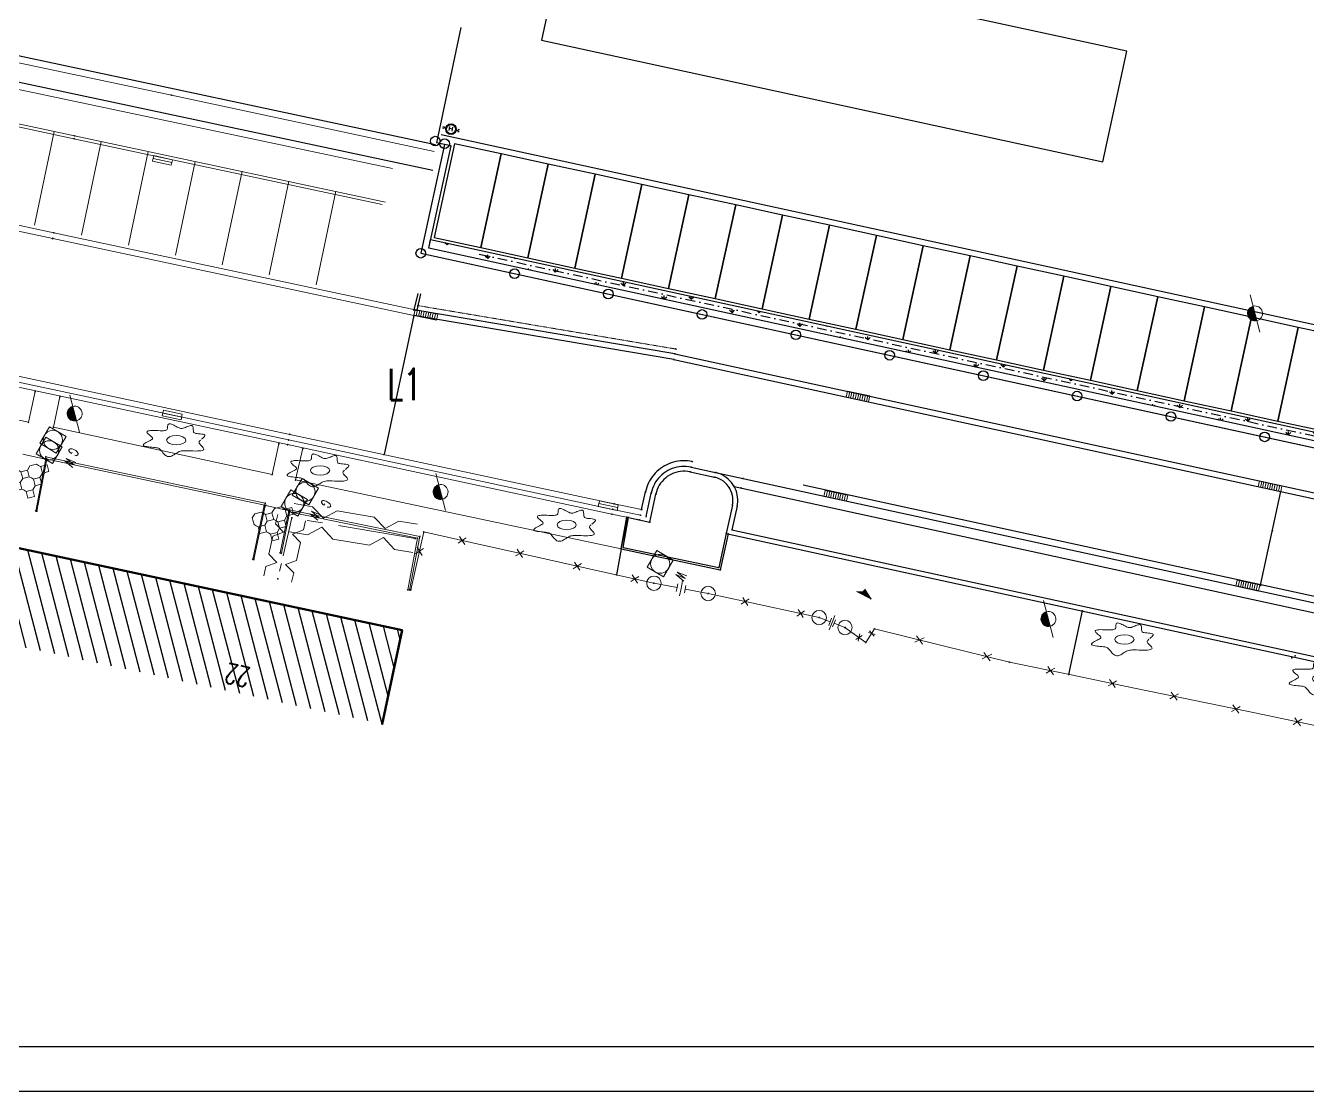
# Model space of a CAD drawing. Header units: millimetres. Extents: x 3476 to 38328, y 1439 to 26921.
# Drawn here: x 10207 to 16885, y 1439 to 6992 of the extents above; entities that cross this region are included whole.
import ezdxf

# ---------------------------------------------------------------- set-up
doc = ezdxf.new("R2010")
doc.units = ezdxf.units.MM
doc.header["$LTSCALE"] = 100
doc.header["$MEASUREMENT"] = 0
doc.linetypes.add('DASHDOT', pattern=[1, 0.5, -0.25, 0, -0.25])
doc.linetypes.add('DOT', pattern=[0.055, 0.03, -0.025])
doc.layers.get('0').update_dxf_attribs({"linetype": 'CONTINUOUS'})
for name, color, linetype in [('--W-AFSLUITING', 5, 'CONTINUOUS'), ('--W-GOOT', 4, 'CONTINUOUS'), ('--W-GROEN-HAAG-Z', 2, 'CONTINUOUS'), ('--W-GROEN-Z', 1, 'CONTINUOUS'), ('--W-GROEN-ZA', 1, 'CONTINUOUS'), ('--W-HYDRANT', 4, 'CONTINUOUS'), ('--W-OT-JUGR', 7, 'CONTINUOUS'), ('--W-OT-SLOK', 7, 'CONTINUOUS'), ('--W-OT-WEG1', 7, 'CONTINUOUS'), ('--W-OT-WEG2', 7, 'CONTINUOUS'), ('--W-PARKEERVAK', 2, 'CONTINUOUS'), ('--WE-GRONDK-BUITENV', 3, 'DASHDOT'), ('BT-AFSL', 7, 'CONTINUOUS'), ('BT-BEPL', 7, 'CONTINUOUS'), ('BT-GEBO1', 7, 'CONTINUOUS'), ('BT-GEBO2', 7, 'CONTINUOUS'), ('BT-KAPA', 7, 'CONTINUOUS'), ('BT-WEG1', 7, 'CONTINUOUS'), ('BT-WEG2', 7, 'CONTINUOUS'), ('G-PARKEERVAK-GEMEENTE', 1, 'CONTINUOUS'), ('L-VELDDATA', 7, 'CONTINUOUS'), ('m_white', 7, 'CONTINUOUS'), ('R-TXT-35', 2, 'CONTINUOUS')]:
    doc.layers.add(name, color=color, linetype=linetype)
doc.styles.add('ROMANS', font='romans', dxfattribs={"width": 0.7})
doc.styles.get("Standard").update_dxf_attribs({"font": 'romans.shx', "width": 0.7, "height": 62.5})

# ---------------------------------------------------------------- blocks, each defined once
blk = doc.blocks.new('BEPLANTINGEN_LOOFBOOM')
at = {"color": 0, "lineweight": 20}
for p, q in [((-0.23, 1.32), (-0.18, 1.395)), ((-0.18, 1.395), (-0.125, 1.475)), ((-0.125, 1.475), (-0.075, 1.55)), ((-0.075, 1.55), (-0.02, 1.62)), ((-0.02, 1.62), (0.035, 1.68)), ((0.035, 1.68), (0.09, 1.72)), ((0.09, 1.72), (0.145, 1.74)), ((0.145, 1.74), (0.2, 1.74)), ((0.2, 1.74), (0.255, 1.72)), ((0.255, 1.72), (0.315, 1.68)), ((0.315, 1.68), (0.37, 1.62)), ((0.37, 1.62), (0.43, 1.535)), ((0.43, 1.535), (0.49, 1.435)), ((0.49, 1.435), (0.545, 1.33)), ((-1.255, 0.96), (-1.225, 1.015)), ((-1.255, 0.895), (-1.255, 0.96)), ((-1.245, 0.815), (-1.255, 0.895)), ((-1.215, 0.735), (-1.245, 0.815)), ((-1.225, 1.015), (-1.16, 1.055)), ((-1.19, 0.655), (-1.215, 0.735)), ((-1.16, 1.055), (-1.075, 1.075)), ((-1.075, 1.075), (-0.975, 1.085)), ((-0.975, 1.085), (-0.865, 1.09)), ((-0.865, 1.09), (-0.75, 1.09)), ((-0.65, 1.09), (-0.565, 1.095)), ((-0.565, 1.095), (-0.495, 1.105)), ((-0.495, 1.105), (-0.43, 1.13)), ((-0.43, 1.13), (-0.375, 1.16)), ((-0.375, 1.16), (-0.33, 1.2)), ((-0.33, 1.2), (-0.28, 1.255)), ((-0.28, 1.255), (-0.23, 1.32)), ((0.545, 1.33), (0.6, 1.22)), ((0.6, 1.22), (0.655, 1.11)), ((0.655, 1.11), (0.705, 1.015)), ((0.705, 1.015), (0.755, 0.935)), ((0.755, 0.935), (0.8, 0.87)), ((0.8, 0.87), (0.845, 0.82)), ((0.845, 0.82), (0.9, 0.78)), ((0.9, 0.78), (0.96, 0.75)), ((0.96, 0.75), (1.035, 0.73)), ((1.035, 0.73), (1.12, 0.715)), ((1.12, 0.715), (1.215, 0.705)), ((1.215, 0.705), (1.31, 0.69)), ((1.31, 0.69), (1.41, 0.68)), ((1.41, 0.68), (1.5, 0.665)), ((-1.73, -0.015), (-1.685, 0.025)), ((-1.685, 0.025), (-1.625, 0.07)), ((-1.625, 0.07), (-1.555, 0.115)), ((-1.555, 0.115), (-1.475, 0.165)), ((-1.475, 0.165), (-1.4, 0.215)), ((-1.4, 0.215), (-1.325, 0.26)), ((-1.325, 0.26), (-1.26, 0.305)), ((-1.26, 0.305), (-1.21, 0.345)), ((-1.21, 0.345), (-1.175, 0.385)), ((-1.16, 0.585), (-1.19, 0.655)), ((-1.175, 0.385), (-1.15, 0.425)), ((-1.145, 0.525), (-1.16, 0.585)), ((-1.15, 0.425), (-1.145, 0.47)), ((-1.145, 0.47), (-1.145, 0.525)), ((1.495, 0.075), (1.42, -0.015)), ((1.565, 0.165), (1.495, 0.075)), ((1.5, 0.665), (1.575, 0.645)), ((1.625, 0.255), (1.565, 0.165)), ((1.575, 0.645), (1.635, 0.615)), ((1.675, 0.34), (1.625, 0.255)), ((1.635, 0.615), (1.68, 0.58)), ((1.705, 0.415), (1.675, 0.34)), ((1.68, 0.58), (1.705, 0.535)), ((1.705, 0.535), (1.715, 0.48)), ((1.715, 0.48), (1.705, 0.415)), ((-1.765, -0.085), (-1.755, -0.055)), ((-1.755, -0.12), (-1.765, -0.085)), ((-1.755, -0.055), (-1.73, -0.015)), ((-1.73, -0.15), (-1.755, -0.12)), ((-1.69, -0.175), (-1.73, -0.15)), ((-1.635, -0.205), (-1.69, -0.175)), ((-1.57, -0.23), (-1.635, -0.205)), ((-1.495, -0.255), (-1.57, -0.23)), ((-1.425, -0.28), (-1.495, -0.255)), ((-1.355, -0.31), (-1.425, -0.28)), ((-1.295, -0.335), (-1.355, -0.31)), ((-1.25, -0.365), (-1.295, -0.335)), ((-1.265, -0.75), (-1.24, -0.665)), ((-1.22, -0.395), (-1.25, -0.365)), ((-1.24, -0.665), (-1.215, -0.59)), ((-1.205, -0.43), (-1.22, -0.395)), ((-1.215, -0.59), (-1.205, -0.525)), ((-1.2, -0.475), (-1.205, -0.43)), ((-1.205, -0.525), (-1.2, -0.475)), ((1.205, -0.365), (1.2, -0.42)), ((1.2, -0.42), (1.205, -0.48)), ((1.22, -0.31), (1.205, -0.365)), ((1.205, -0.48), (1.225, -0.55)), ((1.25, -0.25), (1.22, -0.31)), ((1.225, -0.55), (1.25, -0.625)), ((1.295, -0.185), (1.25, -0.25)), ((1.25, -0.625), (1.28, -0.71)), ((1.355, -0.105), (1.295, -0.185)), ((1.42, -0.015), (1.355, -0.105)), ((-1.35, -1.075), (-1.34, -1.005)), ((-1.35, -1.135), (-1.35, -1.075)), ((-1.34, -1.175), (-1.35, -1.135)), ((-1.34, -1.005), (-1.32, -0.925)), ((-1.315, -1.2), (-1.34, -1.175)), ((-1.32, -0.925), (-1.295, -0.84)), ((-1.285, -1.215), (-1.315, -1.2)), ((-1.295, -0.84), (-1.265, -0.75)), ((-1.24, -1.215), (-1.285, -1.215)), ((-1.185, -1.2), (-1.24, -1.215)), ((-1.125, -1.17), (-1.185, -1.2)), ((-1.055, -1.135), (-1.125, -1.17)), ((-0.985, -1.095), (-1.055, -1.135)), ((-0.915, -1.055), (-0.985, -1.095)), ((-0.845, -1.02), (-0.915, -1.055)), ((-0.78, -1), (-0.845, -1.02)), ((-0.72, -0.985), (-0.78, -1)), ((-0.67, -0.99), (-0.72, -0.985)), ((-0.625, -1.01), (-0.67, -0.99)), ((-0.58, -1.04), (-0.625, -1.01)), ((-0.54, -1.09), (-0.58, -1.04)), ((-0.5, -1.155), (-0.54, -1.09)), ((-0.455, -1.235), (-0.5, -1.155)), ((-0.41, -1.325), (-0.455, -1.235)), ((-0.365, -1.42), (-0.41, -1.325)), ((0.305, -1.335), (0.26, -1.41)), ((0.345, -1.265), (0.305, -1.335)), ((0.385, -1.21), (0.345, -1.265)), ((0.425, -1.175), (0.385, -1.21)), ((0.465, -1.15), (0.425, -1.175)), ((0.51, -1.135), (0.465, -1.15)), ((0.565, -1.135), (0.51, -1.135)), ((0.635, -1.145), (0.565, -1.135)), ((0.71, -1.16), (0.635, -1.145)), ((0.8, -1.18), (0.71, -1.16)), ((0.895, -1.2), (0.8, -1.18)), ((0.99, -1.225), (0.895, -1.2)), ((1.08, -1.24), (0.99, -1.225)), ((1.16, -1.245), (1.08, -1.24)), ((1.23, -1.245), (1.16, -1.245)), ((1.285, -1.23), (1.23, -1.245)), ((1.28, -0.71), (1.31, -0.8)), ((1.33, -1.205), (1.285, -1.23)), ((1.31, -0.8), (1.34, -0.89)), ((1.36, -1.165), (1.33, -1.205)), ((1.34, -0.89), (1.36, -0.975)), ((1.36, -0.975), (1.375, -1.05)), ((1.375, -1.115), (1.36, -1.165)), ((1.375, -1.05), (1.375, -1.115)), ((-0.315, -1.515), (-0.365, -1.42)), ((-0.27, -1.6), (-0.315, -1.515)), ((-0.22, -1.675), (-0.27, -1.6)), ((-0.17, -1.725), (-0.22, -1.675)), ((-0.12, -1.76), (-0.17, -1.725)), ((-0.075, -1.78), (-0.12, -1.76)), ((-0.025, -1.775), (-0.075, -1.78)), ((0.025, -1.75), (-0.025, -1.775)), ((0.075, -1.71), (0.025, -1.75)), ((0.12, -1.65), (0.075, -1.71)), ((0.17, -1.575), (0.12, -1.65)), ((0.215, -1.495), (0.17, -1.575)), ((0.26, -1.41), (0.215, -1.495))]:
    blk.add_line(p, q, dxfattribs=at)
blk.add_circle((0, 0), 0.5, dxfattribs=at)
at = {"flags": 1}
for tag, p in [('POINTNUMBER', (0, 0)), ('COMMENT', (0, -1.25))]:
    blk.add_attdef(tag, p, '', height=1, dxfattribs=at)
blk = doc.blocks.new('INVISIBLE')
at = {"color": 0, "lineweight": 9}
for p, q in [((-0.0375, 0), (0.0375, 0)), ((0, -0.0375), (0, 0.0375))]:
    blk.add_line(p, q, dxfattribs=at)
at = {"flags": 1}
for tag, p in [('POINTNUMBER', (0, 0)), ('COMMENT', (0, -1.25))]:
    blk.add_attdef(tag, p, '', height=1, dxfattribs=at)
blk = doc.blocks.new('WEGEN_STRAATKOLK')
at = {"color": 0, "lineweight": 20}
for p, q in [((-0.5, 0.15), (0.5, 0.15)), ((-0.5, -0.15), (-0.5, 0.15)), ((-0.5, 0), (0.5, 0)), ((0.5, -0.15), (0.5, 0.15)), ((-0.5, -0.15), (0.5, -0.15))]:
    blk.add_line(p, q, dxfattribs=at)
at = {"flags": 1}
for tag, p in [('POINTNUMBER', (0, 0)), ('COMMENT', (0, -1.25))]:
    blk.add_attdef(tag, p, '', height=1, dxfattribs=at)
blk = doc.blocks.new('PALEN_VERLICHTING')
h = blk.add_hatch(color=0)
edge = h.paths.add_edge_path()
edge.add_line((-0.275, -0.275), (0.275, 0.275))
edge.add_arc((0, 0), 0.389, -135, 45, ccw=False)
at = {"color": 0, "lineweight": 20}
blk.add_line((-0.705, -0.705), (0.71, 0.705), dxfattribs=at)
for start, end in [(45, 225), (225, 45)]:
    blk.add_arc((0, 0), 0.389, start, end, dxfattribs=at)
at = {"flags": 1}
for tag, p in [('POINTNUMBER', (0, 0)), ('COMMENT', (0, -1.25))]:
    blk.add_attdef(tag, p, '', height=1, dxfattribs=at)
blk = doc.blocks.new('STRMEUB_STRAATKAP_G')
at = {"color": 0, "lineweight": 20}
for p, q in [((-0.5, -0.5), (-0.5, 0.5)), ((-0.5, 0.5), (0.5, 0.5)), ((0.5, -0.5), (0.5, 0.5)), ((-0.5, -0.5), (0.5, -0.5))]:
    blk.add_line(p, q, dxfattribs=at)
blk.add_circle((0, 0), 0.5, dxfattribs=at)
at = {"color": 0, "insert": (0, 1.25), "char_height": 0.525, "width": 0.80566, "attachment_point": 5}
blk.add_mtext('\\Ftxt.shx|b0;G', dxfattribs=at)
at = {"flags": 1}
for tag, p in [('POINTNUMBER', (0, 0)), ('COMMENT', (0, -1.25))]:
    blk.add_attdef(tag, p, '', height=1, dxfattribs=at)
blk = doc.blocks.new('STRMEUB_STRAATKAP_W')
at = {"color": 0, "lineweight": 20}
for p, q in [((-0.5, -0.5), (-0.5, 0.5)), ((-0.5, 0.5), (0.5, 0.5)), ((0.5, -0.5), (0.5, 0.5)), ((-0.5, -0.5), (0.5, -0.5))]:
    blk.add_line(p, q, dxfattribs=at)
blk.add_circle((0, 0), 0.5, dxfattribs=at)
at = {"color": 0, "insert": (0, 1.25), "char_height": 0.525, "width": 0.91553, "attachment_point": 5}
blk.add_mtext('\\Ftxt.shx|b0;W', dxfattribs=at)
at = {"flags": 1}
for tag, p in [('POINTNUMBER', (0, 0)), ('COMMENT', (0, -1.25))]:
    blk.add_attdef(tag, p, '', height=1, dxfattribs=at)
blk = doc.blocks.new('VERHARDING_SIERTEGELS')
at = {"color": 0, "lineweight": 20}
for p, q in [((-1, 0.5), (-0.75, 0.75)), ((-0.75, 0.75), (-0.5, 0.5)), ((-0.25, 0.5), (0, 0.75)), ((0, 0.75), (0.25, 0.5)), ((0.5, 0.5), (0.75, 0.75)), ((0.75, 0.75), (1, 0.5)), ((-1, 0.5), (-0.75, 0.245)), ((-0.75, 0.25), (-0.5, 0.5)), ((-0.75, 0.125), (-0.75, 0.25)), ((-0.75, 0), (-0.75, 0.125)), ((-0.75, 0), (-0.5, -0.25)), ((-0.5, 0.5), (-0.25, 0.5)), ((-0.25, 0.5), (0, 0.245)), ((-0.25, -0.25), (0, 0)), ((0, 0.25), (0.25, 0.5)), ((0, 0.125), (0, 0.25)), ((0, 0), (0, 0.125)), ((0, 0), (0.25, -0.25)), ((0.25, 0.5), (0.5, 0.5)), ((0.5, 0.5), (0.75, 0.245)), ((0.5, -0.25), (0.75, 0)), ((0.75, 0.25), (1, 0.5)), ((0.75, 0.125), (0.75, 0.25)), ((0.75, 0), (0.75, 0.125)), ((0.75, 0), (1, -0.25)), ((-0.5, -0.25), (-0.25, -0.25)), ((-0.25, -0.25), (0, -0.505)), ((0, -0.5), (0.25, -0.25)), ((0, -0.625), (0, -0.5)), ((0, -0.75), (0, -0.625)), ((0.25, -0.25), (0.5, -0.25)), ((0.5, -0.25), (0.75, -0.505)), ((0.75, -0.5), (1, -0.25)), ((0.75, -0.625), (0.75, -0.5)), ((0.75, -0.75), (0.75, -0.625)), ((0, -0.75), (0.25, -1)), ((0.25, -1), (0.5, -1)), ((0.5, -1), (0.75, -0.75))]:
    blk.add_line(p, q, dxfattribs=at)
at = {"flags": 1}
for tag, p in [('POINTNUMBER', (0, 0)), ('COMMENT', (0, -1.25))]:
    blk.add_attdef(tag, p, '', height=1, dxfattribs=at)
blk = doc.blocks.new('AFSLUITING_POORT')
at = {"color": 0, "lineweight": 5}
for p, q in [((0, 0), (1.7, 0)), ((1.7, 0), (1.7, 0.2)), ((1.7, 0), (1.7, -0.2)), ((2, 0), (2, 0.4)), ((2, 0), (2, -0.4)), ((2.3, 0), (2.3, 0.2)), ((2.3, 0), (4, 0)), ((2.3, 0), (2.3, -0.2))]:
    blk.add_line(p, q, dxfattribs=at)
blk = doc.blocks.new('OT_WEG_STRAATKOLK')
at = {"color": 0, "lineweight": 20}
for p, q in [((-1, 0.24), (1, 0.24)), ((-1, 0.24), (-1, -0.22)), ((-0.8, 0.24), (-0.8, -0.22)), ((-0.6, 0.24), (-0.6, -0.22)), ((-0.4, 0.24), (-0.4, -0.22)), ((-0.2, 0.24), (-0.2, -0.22)), ((0, 0.24), (0, -0.22)), ((0.2, 0.24), (0.2, -0.22)), ((0.4, 0.24), (0.4, -0.22)), ((0.6, 0.24), (0.6, -0.22)), ((0.8, 0.24), (0.8, -0.22)), ((1, 0.24), (1, -0.22)), ((-1, -0.22), (1, -0.22))]:
    blk.add_line(p, q, dxfattribs=at)
at = {"flags": 1}
for tag, p in [('POINTNUMBER', (0, 0)), ('COMMENT', (0, -1.25))]:
    blk.add_attdef(tag, p, '', height=1, dxfattribs=at)
blk = doc.blocks.new('AFSLUITING_HOUTPRIKKEL')
at = {"color": 0, "lineweight": 5}
blk.add_line((0, 0), (3, 0), dxfattribs=at)
at = {"color": 0, "lineweight": 20}
for q in [(0.825, 0.175), (0.825, -0.175), (1.175, 0.175), (1.175, -0.175)]:
    blk.add_line((1, 0), q, dxfattribs=at)
blk = doc.blocks.new('AFSLUITING_HAAG')
at = {"color": 0, "lineweight": 5}
for p, q in [((0, 0.735), (0.74, 0.735)), ((0.74, 0.735), (1.25, 0.225)), ((1.25, 0.225), (1.76, 0.735)), ((1.76, 0.735), (3.24, 0.735)), ((3.24, 0.735), (3.75, 0.225)), ((3.75, 0.225), (4.26, 0.735)), ((4.26, 0.735), (5, 0.735)), ((0, 0), (3.11, 0)), ((3.75, 0), (4.375, 0)), ((0.75, -0.75), (1.25, -0.25)), ((1.25, -0.25), (1.75, -0.75)), ((3.25, -0.75), (3.75, -0.25)), ((3.75, -0.25), (4.25, -0.75)), ((0, -0.75), (0.75, -0.75)), ((1.75, -0.75), (3.25, -0.75)), ((4.25, -0.75), (5, -0.75))]:
    blk.add_line(p, q, dxfattribs=at)
blk = doc.blocks.new('CIRCLE')
at = {"color": 0, "lineweight": 20}
blk.add_circle((0, 0), 0.375, dxfattribs=at)
at = {"flags": 1}
for tag, p in [('POINTNUMBER', (0, 0)), ('COMMENT', (0, -1.25))]:
    blk.add_attdef(tag, p, '', height=1, dxfattribs=at)
blk = doc.blocks.new('ARROW')
blk.add_hatch(color=0).paths.add_polyline_path([(0, 0), (-1.05, -0.25), (-0.9, 0), (-1.05, 0.25)])
at = {"color": 0, "lineweight": 9}
for p, q in [((-1.05, 0.25), (0, 0)), ((0, 0), (-1.05, -0.25))]:
    blk.add_line(p, q, dxfattribs=at)
at = {"flags": 1}
for tag, p in [('POINTNUMBER', (0, 0)), ('COMMENT', (0, -1.25))]:
    blk.add_attdef(tag, p, '', height=1, dxfattribs=at)

msp = doc.modelspace()

# ---------------------------------------------------------------- hatches: boundary and pattern name
at = {"layer": '--W-GROEN-ZA'}
h = msp.add_hatch(dxfattribs=at)
h.set_pattern_fill('GRASS', color=256, scale=100, style=0)
h.set_pattern_definition([(90, (-82915.385, 48275.82), (-70.71068, 70.71068), [18.75, -122.67136]), (45, (-82915.39, 48275.82), (-70.71068, 70.71068), [18.75, -81.25]), (135, (-82915.39, 48275.82), (-70.71068, -70.71068), [18.75, -81.25])])
edge = h.paths.add_edge_path()
edge.add_line((17814.74, 5294.9), (17671.67, 4624.52))
edge.add_line((17671.67, 4624.52), (17537.46, 4659.17))
edge.add_line((17537.46, 4659.17), (17654.38, 5196.34))
edge.add_line((17654.38, 5196.34), (17620.18, 5203.79))
edge.add_line((17620.18, 5203.79), (17510.71, 4700.81))
edge.add_line((17510.71, 4700.81), (12307.53, 5833.32))
edge.add_line((12307.53, 5833.32), (12317.1, 5877.29))
edge.add_line((12317.1, 5877.29), (17476.31, 4754.35))
edge.add_line((17476.31, 4754.35), (17585.19, 5254.63))
edge.add_arc((17668.94, 5239.55), 85.09, 77.746857, 169.788351, ccw=False)
edge.add_line((17687, 5322.7), (17814.74, 5294.9))
at = {"layer": 'BT-GEBO2'}
h = msp.add_hatch(dxfattribs=at)
h.set_pattern_fill('_VERTICAAL', color=256, scale=100, angle=-120.3716, style=0, pattern_type=0)
h.set_pattern_definition([(284.6284, (20030.515, 51681.626), (65.5377, 17.105985), [])])
h.paths.add_polyline_path([(12064.86, 3353.09), (12169.32, 3842.06), (7398.2, 4861.27), (4384.47, 5509.82), (4279.11, 5021.05)])

# ---------------------------------------------------------------- linework, layer by layer
at = {"layer": '--W-AFSLUITING'}
for p, q in [((12473.89, 6983.01), (12347.28, 6382.43)), ((12389.24, 6373.29), (12265.88, 5806.56)), ((12389.24, 6373.29), (12347.28, 6382.43)), ((12265.88, 5806.56), (17537.46, 4659.17))]:
    msp.add_line(p, q, dxfattribs=at)
for centre in [(12341.16, 6390.66), (12389.92, 6377.3), (12265.88, 5806.56), (12754.45, 5700.22), (13243.01, 5593.89), (13731.57, 5487.55), (14220.13, 5381.21), (14708.69, 5274.87), (15197.25, 5168.53), (15685.81, 5062.19), (16174.37, 4955.85), (16662.94, 4849.51)]:
    msp.add_circle(centre, 25, dxfattribs=at)
at = {"layer": '--W-GOOT'}
msp.add_line((17551.64, 5295.72), (12371.41, 6423.23), dxfattribs=at)
at = {"layer": '--W-GROEN-HAAG-Z'}
msp.add_lwpolyline([(17654.38, 5196.34), (17620.18, 5203.79), (17510.71, 4700.81), (12307.53, 5833.32), (12423.44, 6365.85), (12389.24, 6373.29), (12265.88, 5806.56), (17537.46, 4659.17)], close=True, dxfattribs=at)
at = {"layer": '--W-GROEN-Z'}
msp.add_lwpolyline([(17814.74, 5294.9), (17671.67, 4624.52), (17537.46, 4659.17), (17654.38, 5196.34), (17620.18, 5203.79), (17510.71, 4700.81), (12307.53, 5833.32), (12317.1, 5877.29), (17476.31, 4754.35), (17585.19, 5254.63, -0.4246885), (17687, 5322.7)], format="xyb", close=True, dxfattribs=at)
at = {"layer": '--W-HYDRANT'}
for p, q in [((12386.23, 6456.08), (12379.72, 6457.39)), ((12381.56, 6466.58), (12388.07, 6465.28)), ((12388.07, 6465.28), (12386.23, 6456.08)), ((12396.7, 6458.7), (12387.75, 6460.59)), ((12413.74, 6446.4), (12417.9, 6467.06)), ((12431.03, 6453.59), (12415.21, 6456.77)), ((12429.33, 6443.26), (12433.5, 6463.92)), ((12450.45, 6447.87), (12459.43, 6446.15)), ((12460.95, 6450.6), (12459.08, 6441.41)), ((12459.08, 6441.41), (12465.59, 6440.09)), ((12467.45, 6449.28), (12460.95, 6450.6))]:
    msp.add_line(p, q, dxfattribs=at)
for radius in [27.41, 25.68, 23.79]:
    msp.add_circle((12423.49, 6452.88), radius, dxfattribs=at)
at = {"layer": '--W-OT-WEG1', "linetype": 'Continuous', "lineweight": 25}
for p, q in [((12249.84, 5597.46), (12230.48, 5511.74)), ((12264.47, 5594.16), (12245.3, 5509.25)), ((12230, 5481.4), (12075.11, 4757.62)), ((13584.06, 5253.31), (12230, 5481.4)), ((13589.75, 5282.78), (12230.48, 5511.74)), ((13589.75, 5282.78), (22268.73, 3393.74)), ((13584.06, 5253.31), (22174.28, 3383.59)), ((13674.23, 4691.28), (13801.23, 4663.64)), ((13668.91, 4666.85), (13795.91, 4639.21)), ((13801.23, 4663.64), (17113.88, 3942.61)), ((13416.75, 4470.54), (13436.54, 4563.13)), ((13439.87, 4435.19), (13465.88, 4556.86)), ((13459.04, 4405.26), (13490.33, 4551.63)), ((13898.78, 4591.23), (17154.57, 3882.59)), ((14257.59, 4599.73), (25500.55, 2152.62)), ((16641.47, 4076.14), (16747.81, 4564.7)), ((13889.62, 4493.36), (13857.71, 4346.79)), ((13914.04, 4488.05), (13887.46, 4365.9)), ((13309.58, 4266.04), (13338.99, 4430.92)), ((13321.12, 4273.82), (13348.83, 4429.16)), ((13348.83, 4429.16), (13459.04, 4405.26)), ((13857.71, 4346.79), (13818.9, 4168.47)), ((13867.49, 4344.67), (13826.56, 4156.63)), ((13857.71, 4346.79), (17050.59, 3651.84)), ((13887.46, 4365.9), (17055.91, 3676.27)), ((13309.58, 4266.04), (13285.38, 4130.41)), ((13309.58, 4266.04), (13826.56, 4156.63)), ((13321.12, 4273.82), (13818.9, 4168.47)), ((15642.1, 3611.91), (15714.11, 3942.74))]:
    msp.add_line(p, q, dxfattribs=at)
at = {"layer": '--W-OT-WEG1', "linetype": 'DOT', "lineweight": 20}
msp.add_line((12250.81, 5533.67), (13594.49, 5307.33), dxfattribs=at)
at = {"layer": '--W-OT-WEG1', "linetype": 'Continuous', "lineweight": 25}
for points in [[(13680.61, 4720.59, -39.88), (13668.41, 4722.86, -39.88), (13656.09, 4724.39, -39.89), (13643.7, 4725.17, -39.89), (13631.29, 4725.2, -39.9), (13618.9, 4724.48, -39.9), (13606.57, 4723.01, -39.91), (13594.36, 4720.79, -39.91), (13582.3, 4717.84, -39.92), (13570.45, 4714.17, -39.93), (13558.83, 4709.79, -39.93), (13547.51, 4704.71, -39.94), (13536.51, 4698.95, -39.94), (13525.88, 4692.54, -39.95), (13515.66, 4685.5, -39.95), (13505.88, 4677.85, -39.96), (13496.58, 4669.63, -39.97), (13487.8, 4660.86, -39.97), (13479.57, 4651.57, -39.98), (13471.91, 4641.8, -39.98), (13464.86, 4631.58, -39.99), (13458.44, 4620.96, -39.99), (13452.67, 4609.97, -40), (13447.58, 4598.65, -40), (13443.19, 4587.04, -40.01), (13439.5, 4575.18, -40.01), (13436.54, 4563.13, -40.02), (13436.54, 4563.13, -40.02)], [(13674.23, 4691.28, -39.88), (13661.91, 4693.5, -39.88), (13649.46, 4694.84, -39.89), (13636.94, 4695.28, -39.9), (13624.43, 4694.83, -39.9), (13611.98, 4693.48, -39.91), (13599.66, 4691.25, -39.91), (13587.53, 4688.14, -39.92), (13575.65, 4684.17, -39.93), (13564.09, 4679.36, -39.93), (13552.9, 4673.74, -39.94), (13542.14, 4667.33, -39.95), (13531.87, 4660.17, -39.95), (13522.14, 4652.3, -39.96), (13512.99, 4643.74, -39.97), (13504.48, 4634.56, -39.97), (13496.65, 4624.79, -39.98), (13489.53, 4614.48, -39.99), (13483.17, 4603.7, -39.99), (13477.6, 4592.48, -40), (13472.85, 4580.9, -40), (13468.93, 4569, -40.01), (13465.88, 4556.86, -40.02), (13465.88, 4556.86, -40.02)], [(13668.91, 4666.85, -39.73), (13656.67, 4668.99, -39.74), (13644.3, 4670.1, -39.75), (13631.87, 4670.19, -39.75), (13619.48, 4669.25, -39.76), (13607.21, 4667.29, -39.77), (13595.14, 4664.32, -39.78), (13583.36, 4660.36, -39.78), (13571.95, 4655.44, -39.79), (13560.99, 4649.59, -39.8), (13550.54, 4642.85, -39.81), (13540.7, 4635.27, -39.81), (13531.51, 4626.9, -39.82), (13523.04, 4617.8, -39.83), (13515.36, 4608.04, -39.84), (13508.52, 4597.67, -39.85), (13502.55, 4586.76, -39.85), (13497.51, 4575.4, -39.86), (13493.43, 4563.67, -39.86), (13490.33, 4551.63, -39.87), (13490.33, 4551.63, -39.87)], [(13889.62, 4493.36, -42.39), (13891.68, 4506.02, -42.24), (13892.42, 4518.83, -42.08), (13891.81, 4531.65, -41.91), (13889.86, 4544.33, -41.73), (13886.6, 4556.74, -41.53), (13882.06, 4568.74, -41.34), (13876.3, 4580.2, -41.14), (13869.36, 4591, -40.94), (13861.33, 4601.01, -40.74), (13852.31, 4610.13, -40.54), (13842.37, 4618.25, -40.35), (13831.65, 4625.29, -40.17), (13820.24, 4631.17, -39.99), (13808.29, 4635.83, -39.83), (13795.91, 4639.21, -39.68), (13795.91, 4639.21, -39.68)], [(13898.78, 4591.23, -41.84), (13892.23, 4601.9, -41.7), (13884.8, 4611.97, -41.56), (13876.55, 4621.38, -41.41), (13867.52, 4630.06, -41.26), (13857.8, 4637.94, -41.1), (13847.44, 4644.96, -40.95), (13836.52, 4651.09, -40.8), (13825.13, 4656.26, -40.65), (13813.33, 4660.46, -40.51), (13801.23, 4663.64, -40.37), (13801.23, 4663.64, -40.37)], [(13914.04, 4488.05, -43.08), (13916.1, 4499.71, -42.94), (13917.21, 4511.5, -42.81), (13917.37, 4523.34, -42.67), (13916.58, 4535.16, -42.53), (13914.85, 4546.87, -42.39), (13912.18, 4558.41, -42.25), (13908.6, 4569.7, -42.11), (13904.12, 4580.66, -41.97), (13898.78, 4591.23, -41.84), (13898.78, 4591.23, -41.84)]]:
    msp.add_polyline3d(points, dxfattribs=at)
at = {"layer": '--W-PARKEERVAK'}
for points in [[(12685.56, 6324.15), (12441.28, 6377.32), (12334.95, 5888.76), (12579.23, 5835.59)], [(12929.85, 6270.98), (12685.56, 6324.15), (12579.23, 5835.59), (12823.51, 5782.42)], [(13174.13, 6217.81), (12929.85, 6270.98), (12823.51, 5782.42), (13067.79, 5729.25)], [(13418.41, 6164.64), (13174.13, 6217.81), (13067.79, 5729.25), (13312.07, 5676.08)], [(13662.69, 6111.47), (13418.41, 6164.64), (13312.07, 5676.08), (13556.35, 5622.91)], [(13906.97, 6058.3), (13662.69, 6111.47), (13556.35, 5622.91), (13800.63, 5569.74)], [(14151.25, 6005.13), (13906.97, 6058.3), (13800.63, 5569.74), (14044.91, 5516.57)], [(14395.53, 5951.96), (14151.25, 6005.13), (14044.91, 5516.57), (14289.19, 5463.4)], [(14639.81, 5898.79), (14395.53, 5951.96), (14289.19, 5463.4), (14533.47, 5410.23)], [(14884.09, 5845.62), (14639.81, 5898.79), (14533.47, 5410.23), (14777.75, 5357.06)], [(15128.37, 5792.45), (14884.09, 5845.62), (14777.75, 5357.06), (15022.03, 5303.89)], [(15372.65, 5739.28), (15128.37, 5792.45), (15022.03, 5303.89), (15266.31, 5250.72)], [(15616.93, 5686.12), (15372.65, 5739.28), (15266.31, 5250.72), (15510.59, 5197.55)], [(15861.21, 5632.95), (15616.93, 5686.12), (15510.59, 5197.55), (15754.87, 5144.38)], [(16105.49, 5579.78), (15861.21, 5632.95), (15754.87, 5144.38), (15999.15, 5091.22)], [(16349.77, 5526.61), (16105.49, 5579.78), (15999.15, 5091.22), (16243.44, 5038.05)], [(16594.05, 5473.44), (16349.77, 5526.61), (16243.44, 5038.05), (16487.72, 4984.88)], [(16838.34, 5420.27), (16594.05, 5473.44), (16487.72, 4984.88), (16732, 4931.71)], [(17082.62, 5367.1), (16838.34, 5420.27), (16732, 4931.71), (16976.28, 4878.54)]]:
    msp.add_lwpolyline(points, close=True, dxfattribs=at)
at = {"layer": '--WE-GRONDK-BUITENV'}
msp.add_line((12569.97, 5801.78), (17402.87, 4749.87), dxfattribs=at)
for p, q in [((30039.89, 1671.75), (3666.42, 1671.75)), ((38328.29, 1439.25), (3476.1, 1439.25))]:
    msp.add_line(p, q)
at = {"layer": 'BT-AFSL'}
msp.add_line((7026.68, 7505.28), (12342.89, 6373.11), dxfattribs=at)
at = {"layer": 'BT-GEBO1', "linetype": 'Continuous', "lineweight": 50}
for q in [(7398.2, 4861.27), (12064.86, 3353.09)]:
    msp.add_line((12169.32, 3842.06), q, dxfattribs=at)
at = {"layer": 'BT-WEG1', "lineweight": 9}
for p, q in [((10966.59, 6629.64), (8514.82, 7150.72)), ((10458.84, 6403.21), (7986.19, 6929.49)), ((10461.97, 6417.88), (7989.35, 6944.15)), ((9438.52, 6814.44), (12119.21, 6247.21)), ((12335.26, 6337.34), (10966.59, 6629.64)), ((12082.25, 6071.9), (10461.97, 6417.88)), ((12064.48, 6060.35), (10458.84, 6403.21)), ((9021.54, 5354.3), (11572.17, 4809)), ((9026.77, 5378.74), (11577.4, 4833.45)), ((9033.05, 5408.08), (11583.67, 4862.79)), ((9086.82, 5169.45), (10221.15, 4925.56)), ((10221.15, 4925.56), (10256.14, 5086.5)), ((10385.84, 5058.69), (10352.65, 4899.52)), ((10352.65, 4899.52), (11492.18, 4653.22)), ((11492.18, 4653.22), (11526.09, 4813.68)), ((11572.17, 4809), (13261.75, 4447.43)), ((11577.4, 4833.45), (13266.97, 4471.87)), ((11583.67, 4862.79), (13273.25, 4501.21)), ((10192.68, 4760.26), (10308.37, 4732.62)), ((11455.05, 4504.01), (10312.69, 4745.59)), ((11651.49, 4789.92), (11613.91, 4624.91)), ((10311.79, 4735.2), (10259.56, 4463.32)), ((10317.68, 4734.07), (10265.45, 4462.19)), ((11452.98, 4494.23), (10310.62, 4735.81)), ((11613.91, 4624.91), (13309.58, 4266.04)), ((11390.16, 4211.52), (11449.82, 4491.84)), ((11396.03, 4210.27), (11455.69, 4490.59)), ((11458.77, 4492.07), (11581.4, 4464.46)), ((13273.25, 4501.21), (13415.97, 4470.7)), ((11577.72, 4463.52), (11533.51, 4245.27)), ((11583.6, 4462.33), (11539.39, 4244.08)), ((12249.32, 4322.16), (11578.41, 4459.16)), ((12261, 4329.98), (11580.42, 4468.96)), ((13261.75, 4447.43), (13405.25, 4416.75)), ((13266.97, 4471.87), (13410.12, 4441.28)), ((13309.58, 4266.04), (13344.18, 4429.73)), ((12197.7, 4052.86), (12249.32, 4322.16)), ((12207.52, 4050.98), (12261, 4329.98))]:
    msp.add_line(p, q, dxfattribs=at)
at = {"layer": 'BT-WEG1', "linetype": 'Continuous', "lineweight": 9}
for p, q in [((10354.41, 5912.58), (7881.77, 6438.85)), ((10348.17, 5883.24), (7875.52, 6409.51)), ((12230, 5481.4), (10347.82, 5883.31)), ((12236.27, 5510.74), (10354.09, 5912.65))]:
    msp.add_line(p, q, dxfattribs=at)
at = {"layer": 'BT-WEG1', "linetype": 'Continuous', "lineweight": 5}
for p, q in [((10312.69, 4745.59), (10310.62, 4735.81)), ((10311.79, 4735.2), (10317.68, 4734.07)), ((11455.69, 4490.59), (11449.82, 4491.84)), ((11455.05, 4504.01), (11452.98, 4494.23)), ((10259.56, 4463.32), (10265.45, 4462.19)), ((11577.72, 4463.52), (11583.6, 4462.33)), ((11580.42, 4468.96), (11578.41, 4459.16)), ((11396.03, 4210.27), (11390.16, 4211.52)), ((11533.51, 4245.27), (11539.39, 4244.08)), ((12207.52, 4050.98), (12197.7, 4052.86))]:
    msp.add_line(p, q, dxfattribs=at)
at = {"layer": 'G-PARKEERVAK-GEMEENTE', "lineweight": 9}
for p, q in [((10356.04, 6439.96), (10253.15, 5951.99)), ((10600.67, 6388.38), (10497.78, 5900.41)), ((10845.29, 6336.8), (10742.4, 5848.83)), ((11089.91, 6285.23), (10987.02, 5797.25)), ((11334.53, 6233.65), (11231.64, 5745.67)), ((11579.15, 6182.07), (11476.26, 5694.09)), ((11823.77, 6130.49), (11720.88, 5642.51))]:
    msp.add_line(p, q, dxfattribs=at)
at = {"layer": 'L-VELDDATA', "linetype": 'Continuous'}
msp.add_line((4934.62, 7812.32), (12328.84, 6238.91), dxfattribs=at)
at = {"layer": 'm_white'}
msp.add_lwpolyline([(12894.21, 6916.09), (15819.87, 6282.31), (15944.73, 6858.69), (13019.07, 7492.48)], close=True, dxfattribs=at)

# ---------------------------------------------------------------- block references
at = {"layer": '--W-OT-JUGR', "lineweight": 9, "xscale": 100, "yscale": 100, "zscale": 100, "rotation": 239.6284}
msp.add_blockref('INVISIBLE', (12370.49, 6392.47), dxfattribs=at)
at = {"layer": '--W-OT-SLOK', "lineweight": 9, "xscale": 60.00000238419338, "yscale": 69.9999988079071, "zscale": 100, "rotation": 167.9583618021229}
for p in [(12292.15, 5486.09), (14544.39, 5060.33), (16691.21, 4592.73), (14428.53, 4542.83), (16575.34, 4075.23)]:
    msp.add_blockref('OT_WEG_STRAATKOLK', p, dxfattribs=at)
at = {"layer": '--W-OT-WEG1', "lineweight": 9, "xscale": 100, "yscale": 100, "zscale": 100, "rotation": 239.6284}
for p in [(12230.48, 5511.74, -45.16), (12245.3, 5509.25, -45.09), (12250.81, 5533.67, -35.84), (13589.75, 5282.78, -40.94), (13594.49, 5307.33, -40.94), (13584.06, 5253.31, -40.94), (12075.11, 4757.62, -40.53), (13674.23, 4691.28, -39.88), (13680.61, 4720.59, -39.88), (13668.91, 4666.85, -39.73), (13795.91, 4639.21, -39.68), (13801.23, 4663.64, -40.37), (13945.43, 4632.25, -39.86), (13436.54, 4563.13, -40.02), (13465.88, 4556.86, -40.02), (13490.33, 4551.63, -39.87), (13898.78, 4591.23, -41.84), (13934.8, 4583.39, -40.95), (16747.81, 4564.7, -40.5), (13889.62, 4493.36, -42.39), (13914.04, 4488.05, -43.08), (13338.99, 4430.92, -40.5), (13348.83, 4429.16, -40.5), (13439.87, 4435.19, -40.21), (13459.04, 4405.26, -39.89), (13857.71, 4346.79, -45.77), (13867.49, 4344.67, -45.77), (13887.46, 4365.9, -45.8), (13321.12, 4273.82, -33.52), (13818.9, 4168.47, -33.52), (13826.56, 4156.63, -33.52), (13285.38, 4130.41, -34.22), (16641.47, 4076.14, -47.69), (15714.11, 3942.74, -47.79), (16804.53, 3697.8, -39.26), (16822.38, 3709.27, -54.86), (15642.1, 3611.91, -38.39)]:
    msp.add_blockref('INVISIBLE', p, dxfattribs=at)
at = {"layer": '--W-OT-WEG2', "lineweight": 9, "extrusion": (0, 0.862764, -0.505606), "xscale": 100, "yscale": 100.0000000000001, "zscale": 99.99999999999991, "rotation": 59.62840000000001}
for p in [(-13548.04, 2346.54, 4004.13), (-16703.22, 2204.36, 3761.52), (-14611.43, 2025.46, 3456.23)]:
    msp.add_blockref('INVISIBLE', p, dxfattribs=at)
at = {"layer": '--W-OT-WEG2', "lineweight": 9, "extrusion": (0, -0.872438, -0.488725), "xscale": 100.0000000000003, "yscale": 99.99999999999982, "zscale": 99.9999999999997, "rotation": 59.62840000000011}
msp.add_blockref('ARROW', (14611.43, -1957.83, -3494.99), dxfattribs=at)
at = {"layer": 'BT-AFSL', "lineweight": 9, "yscale": 100, "zscale": 100}
for name, p, xscale, rotation in [('AFSLUITING_HAAG', (12236.34, 4320.02), 130.3685746604612, 170.4849366850418), ('AFSLUITING_HAAG', (11593.47, 4427.77), 65.25125701089577, 257.2199230724596), ('INVISIBLE', (11593.47, 4427.77), 100, 239.6284), ('AFSLUITING_HOUTPRIKKEL', (12282.05, 4354.02), 102.9150494730485, 257.273654714193), ('INVISIBLE', (12282.05, 4354.02), 100, 239.6284), ('INVISIBLE', (12236.34, 4320.02), 100, 239.6284), ('INVISIBLE', (11521.3, 4109.6), 100, 239.6284), ('CIRCLE', (13480.8, 4086.96), 100, 239.6284), ('AFSLUITING_POORT', (13763.45, 4033.48), 71.91623515715487, 169.2843233355664), ('INVISIBLE', (13480.74, 4086.87), 100, 239.6284), ('CIRCLE', (13763.45, 4033.48), 100, 239.6284), ('INVISIBLE', (12214.04, 4052.86), 100, 239.6284), ('INVISIBLE', (13763.51, 4033.57), 100, 239.6284), ('CIRCLE', (14341.7, 3908.02), 100, 239.6284), ('AFSLUITING_POORT', (14476.22, 3856.43), 36.01767227864948, 159.017391274513), ('INVISIBLE', (14341.71, 3908.01), 100, 239.6284), ('CIRCLE', (14476.22, 3856.43), 100, 239.6284), ('AFSLUITING_HOUTPRIKKEL', (14585.46, 3778.38), 44.73119840901408, 144.5347990748921), ('INVISIBLE', (14476.17, 3856.24), 100, 239.6284), ('AFSLUITING_HOUTPRIKKEL', (14630.24, 3848.86), 27.83474654568249, 237.572703631484), ('INVISIBLE', (14630.24, 3848.86), 100, 239.6284), ('INVISIBLE', (14585.46, 3778.38), 100, 239.6284), ('INVISIBLE', (15333.05, 3675.95), 100, 239.6284)]:
    msp.add_blockref(name, p, dxfattribs=dict(at, xscale=xscale, rotation=rotation))
at = {"layer": 'BT-AFSL', "lineweight": 9, "yscale": 100, "zscale": 100, "row_count": 1, "row_spacing": 0}
for p, xscale, rotation, column_count, column_spacing in [((13480.74, 4086.87), 102.3416427671555, 167.4358382087124, 4, 307.0249282997892), ((14341.71, 3908.01), 98.61307820300048, 167.7490324823574, 2, 295.8392346081332), ((15333.05, 3675.95), 120.6287473423474, 166.1780927943102, 2, 361.8862420274731), ((16941.82, 3342.58), 109.5294715111266, 168.2928365264297, 5, 328.5884145324552)]:
    msp.add_blockref('AFSLUITING_HOUTPRIKKEL', p, dxfattribs=dict(at, xscale=xscale, rotation=rotation, column_count=column_count, column_spacing=column_spacing))
at = {"layer": 'BT-BEPL', "lineweight": 9, "extrusion": (0, 0.872438, 0.488725), "yscale": 100.0000000000001}
for p, xscale, zscale, rotation in [((-10991.38, -2388.46, 4200.62), 99.99999999999982, 100.0000000000001, 59.62839999999994), ((-11741.35, -2314.04, 4062.3), 100.0000000000002, 100.0000000000001, 59.62840000000005), ((-13025.96, -2167.37, 3818.46), 100.0000000000002, 100.0000000000001, 59.62840000000005), ((-15932.19, -1873.8, 3299.32), 100.0000000000003, 99.9999999999999, 59.62840000000008), ((-16962.13, -1753.97, 3131.07), 100.0000000000003, 99.9999999999999, 59.62840000000008)]:
    msp.add_blockref('BEPLANTINGEN_LOOFBOOM', p, dxfattribs=dict(at, xscale=xscale, zscale=zscale, rotation=rotation))
at = {"layer": 'BT-GEBO1', "lineweight": 9, "xscale": 100, "yscale": 100, "zscale": 100, "rotation": 239.6284}
for p in [(12169.32, 3842.06), (12064.86, 3353.09)]:
    msp.add_blockref('INVISIBLE', p, dxfattribs=at)
at = {"layer": 'BT-KAPA', "lineweight": 9, "xscale": 100, "yscale": 100, "zscale": 100, "rotation": 239.6284}
for name, p in [('PALEN_VERLICHTING', (16612.77, 5492.87)), ('PALEN_VERLICHTING', (10462.15, 4970.8)), ('STRMEUB_STRAATKAP_G', (10348.83, 4833.97)), ('STRMEUB_STRAATKAP_W', (10329.57, 4779.56)), ('STRMEUB_STRAATKAP_G', (11664.86, 4564.12)), ('PALEN_VERLICHTING', (12368.94, 4562.39)), ('STRMEUB_STRAATKAP_W', (11606.7, 4504.92)), ('STRMEUB_STRAATKAP_W', (13513.33, 4188.55)), ('PALEN_VERLICHTING', (15536.16, 3900.51))]:
    msp.add_blockref(name, p, dxfattribs=at)
at = {"layer": 'BT-WEG1', "lineweight": 9, "xscale": 100, "yscale": 100, "zscale": 100}
for name, p, rotation in [('INVISIBLE', (10966.59, 6629.64), 239.6284), ('INVISIBLE', (10461.97, 6417.88), 239.6284), ('INVISIBLE', (10458.84, 6403.21), 239.6284), ('WEGEN_STRAATKOLK', (10920.17, 6289.77), 167.8124043511147), ('INVISIBLE', (10347.82, 5883.31), 239.6284), ('INVISIBLE', (10348.17, 5883.24), 239.6284), ('INVISIBLE', (10354.09, 5912.65), 239.6284), ('INVISIBLE', (10354.41, 5912.58), 239.6284), ('INVISIBLE', (12230, 5481.4), 239.6284), ('INVISIBLE', (12236.27, 5510.74), 239.6284), ('INVISIBLE', (10256.14, 5086.5), 239.6284), ('INVISIBLE', (10385.84, 5058.69), 239.6284), ('WEGEN_STRAATKOLK', (10971.21, 4963.2), 347.9324974687609), ('INVISIBLE', (10221.15, 4925.56), 239.6284), ('INVISIBLE', (10352.65, 4899.52), 239.6284), ('INVISIBLE', (11526.09, 4813.68), 239.6284), ('INVISIBLE', (11572.17, 4809), 239.6284), ('INVISIBLE', (11577.4, 4833.45), 239.6284), ('INVISIBLE', (11583.67, 4862.79), 239.6284), ('INVISIBLE', (10312.69, 4745.59), 239.6284), ('INVISIBLE', (11651.49, 4789.92), 239.6284), ('INVISIBLE', (10308.37, 4732.62), 239.6284), ('INVISIBLE', (10310.62, 4735.81), 239.6284), ('INVISIBLE', (10311.79, 4735.2), 239.6284), ('INVISIBLE', (10317.68, 4734.07), 239.6284), ('INVISIBLE', (11492.18, 4653.22), 239.6284), ('INVISIBLE', (11613.91, 4624.91), 239.6284), ('INVISIBLE', (11449.82, 4491.84), 239.6284), ('INVISIBLE', (11452.98, 4494.23), 239.6284), ('INVISIBLE', (11455.05, 4504.01), 239.6284), ('INVISIBLE', (11455.69, 4490.59), 239.6284), ('INVISIBLE', (11458.77, 4492.07), 239.6284), ('WEGEN_STRAATKOLK', (13242.73, 4491.55), 347.9206366896169), ('INVISIBLE', (13266.97, 4471.87), 239.6284), ('INVISIBLE', (13273.25, 4501.21), 239.6284), ('INVISIBLE', (13415.97, 4470.7), 239.6284), ('INVISIBLE', (13416.75, 4470.54), 239.6284), ('INVISIBLE', (10259.56, 4463.32), 239.6284), ('INVISIBLE', (10265.45, 4462.19), 239.6284), ('INVISIBLE', (11577.72, 4463.52), 239.6284), ('INVISIBLE', (11578.41, 4459.16), 239.6284), ('INVISIBLE', (11580.42, 4468.96), 239.6284), ('INVISIBLE', (11581.4, 4464.46), 239.6284), ('INVISIBLE', (11583.6, 4462.33), 239.6284), ('INVISIBLE', (13261.75, 4447.43), 239.6284), ('INVISIBLE', (13344.18, 4429.73), 239.6284), ('INVISIBLE', (13405.25, 4416.75), 239.6284), ('INVISIBLE', (13410.12, 4441.28), 239.6284), ('INVISIBLE', (12249.32, 4322.16), 239.6284), ('INVISIBLE', (12261, 4329.98), 239.6284), ('INVISIBLE', (11390.16, 4211.52), 239.6284), ('INVISIBLE', (11396.03, 4210.27), 239.6284), ('INVISIBLE', (11533.51, 4245.27), 239.6284), ('INVISIBLE', (11539.39, 4244.08), 239.6284), ('INVISIBLE', (13309.58, 4266.04), 239.6284), ('INVISIBLE', (12197.7, 4052.86), 239.6284), ('INVISIBLE', (12207.52, 4050.98), 239.6284)]:
    msp.add_blockref(name, p, dxfattribs=dict(at, rotation=rotation))
at = {"layer": 'BT-WEG2', "lineweight": 9, "xscale": 100, "yscale": 100, "zscale": 100, "rotation": 239.6284}
for p in [(10225.85, 4642.17), (11499.49, 4419.89)]:
    msp.add_blockref('VERHARDING_SIERTEGELS', p, dxfattribs=at)

# ---------------------------------------------------------------- texts
at = {"layer": 'BT-GEBO2', "insert": (11309.89, 3606.6), "char_height": 105, "width": 307.6172, "attachment_point": 5, "rotation": 167.778634}
msp.add_mtext('\\Ftxt.shx|b0;22', dxfattribs=at)
at = {"layer": 'R-TXT-35', "style": 'ROMANS', "width": 0.7}
msp.add_text('L1', height=163.333, dxfattribs=at).set_placement((12091.46, 5040.94))

doc.saveas('drawing.dxf')
